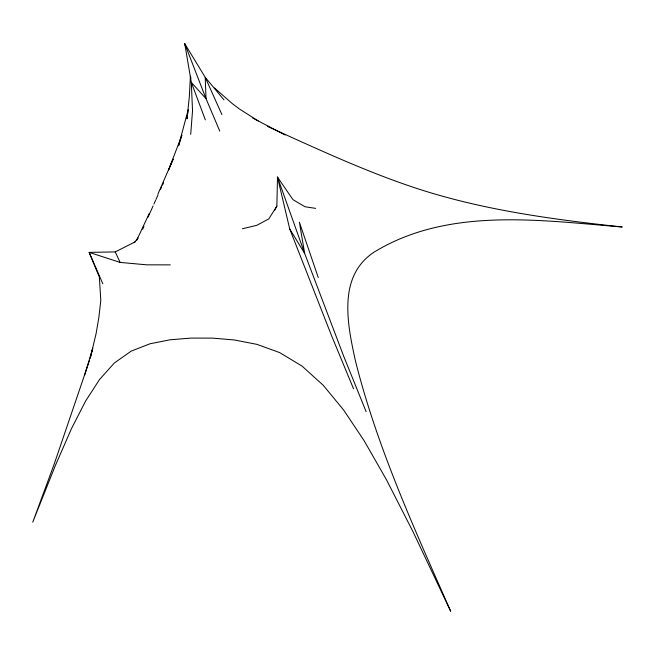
<?xml version="1.0" encoding="UTF-8"?>
<svg xmlns="http://www.w3.org/2000/svg" width="655" height="655" viewBox="0 0 655 655"><rect width="100%" height="100%" fill="white"/><g stroke="black" fill="none" stroke-linecap="round" stroke-linejoin="round"><path stroke-width="0.98" d="M274.609 210.337L276.869 206.137L277.491 177.12L292.998 199.677L305.025 206.759L315.677 208.372M190.703 134.381L192.529 110.76L191.301 82.366L184.759 43.721L205.211 77.298L221.889 114.559M84.601 375.233L92.773 348.182L90.234 358.187L96.105 333.542L98.856 317.503L100.796 300.44L99.355 277.13L89.145 252.38L115.215 251.913L135.659 241.613M89.407 360.709L54.25 463.945L32.75 522.174L55.249 465.779L71.526 428.542L85.649 400.966L99.552 379.491L114.42 362.919L131.213 351.137L150.003 343.777L170.169 339.781L191.121 338.078L212.597 338.127L234.515 339.986L256.899 344.358L279.611 352.562L302.004 366.071L323.283 385.32L343.662 410.071L364.188 440.807L386.393 479.616L413.059 531.819L450.689 611.279C414.689 529.404 377.059 447.439 355.313 360.348C347.445 324.184 337.382 276.451 373.956 252.208C448.167 206.726 540.138 220.375 622.25 226.99C549.913 219.13 477.11 209.371 408.049 185.488C361.437 169.465 316.684 148.693 271.825 128.396M157.88 194.183L173.182 159.116L168.589 169.899L181.893 135.266L178.553 145.811L188.19 109.77L187.019 118.809L189.311 96.956L190.417 76.177L190.941 78.101M142.684 229.225L143.92 226.442M148.063 217.157L153.073 205.965M153.909 204.098L155.579 200.364M155.98 199.472L157.994 195.01M160.401 189.647L161.613 186.97M162.415 185.185L163.619 182.508M149.348 213.317L136.666 240.27M137.091 239.681L137.968 237.978L134.291 242.62M276.869 206.137L268.787 218.909L256.834 225.287L242.424 228.783M170.333 264.874L146.777 264.833L120.16 262.418L89.145 252.38L102.851 283.828M267.273 126.349L270.908 127.979M285.13 135.012L252.584 117.99M258.201 120.938L239.476 109.025L232.206 103.539L214.472 87.958M223.961 99.871L205.211 77.298L206.022 98.676L219.793 131.172M318.24 277.491L299.384 222.209L304.657 253.395L277.491 177.12L289.706 228.906L304.657 253.395L344.039 357.098L366.112 411.635M115.215 251.913L120.16 262.418M353.528 388.751L331.602 335.794L289.706 228.906M205.351 119.898L191.301 82.366L206.022 98.676L184.759 43.721L185.602 46.62M277.491 177.12L277.941 179.069"/></g></svg>
